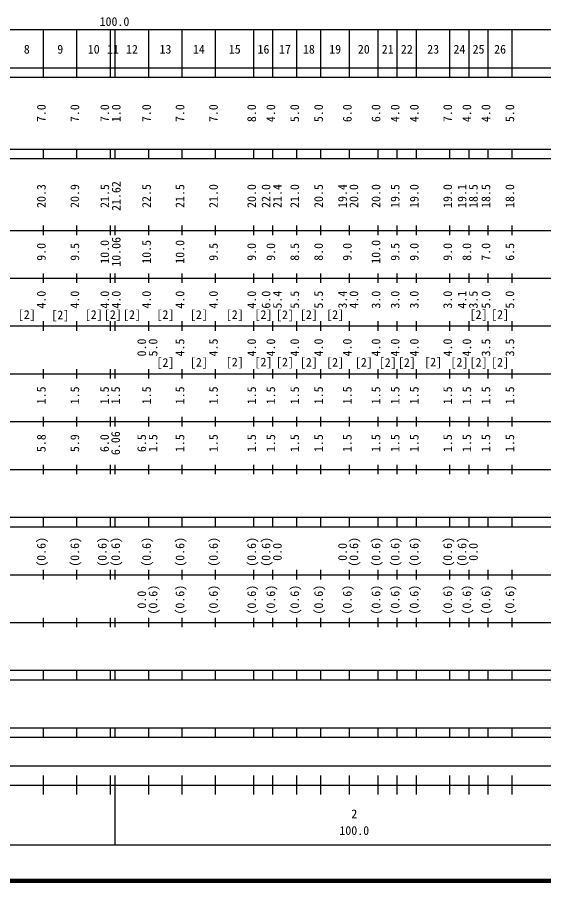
# Model space of a CAD drawing. Units: millimetres on the paper, enlarged 1000 times. Extents: x 40000 to 680000, y 20000 to 380000.
# Drawn here: x 147507 to 257632, y 20000 to 200555 of the extents above; entities that cross this region are included whole.
import ezdxf
from ezdxf.enums import TextEntityAlignment as Align

# ---------------------------------------------------------------- set-up
doc = ezdxf.new("R2010")
doc.units = ezdxf.units.MM
doc.header["$LTSCALE"] = 1000
doc.layers.add('M-TTL', color=2, linetype='Continuous', lineweight=140)
doc.layers.add('M-TTL-BAND', color=7, linetype='Continuous', lineweight=25)
doc.styles.add('ＭＳ ゴシック', font='')
doc.styles.get('ＭＳ ゴシック').set_extended_font_data('MS Gothic')

msp = doc.modelspace()

# ---------------------------------------------------------------- linework, layer by layer
at = {"layer": 'M-TTL'}
msp.add_line((40000, 20000), (680000, 20000), dxfattribs=at)
at = {"layer": 'M-TTL-BAND'}
for p, q in [((68000, 198000), (579000, 198000)), ((153000, 188000), (153000, 198000)), ((160000, 188000), (160000, 198000)), ((167000, 188000), (167000, 198000)), ((168000, 188000), (168000, 198000)), ((175000, 188000), (175000, 198000)), ((182000, 188000), (182000, 198000)), ((189000, 188000), (189000, 198000)), ((197000, 188000), (197000, 198000)), ((201000, 188000), (201000, 198000)), ((206000, 188000), (206000, 198000)), ((211000, 188000), (211000, 198000)), ((217000, 188000), (217000, 198000)), ((223000, 188000), (223000, 198000)), ((227000, 188000), (227000, 198000)), ((231000, 188000), (231000, 198000)), ((238000, 188000), (238000, 198000)), ((242000, 188000), (242000, 198000)), ((246000, 188000), (246000, 198000)), ((251000, 188000), (251000, 198000)), ((40000, 190000), (579000, 190000)), ((40000, 188000), (579000, 188000)), ((40000, 173000), (579000, 173000)), ((153000, 171000), (153000, 173000)), ((160000, 171000), (160000, 173000)), ((167000, 171000), (167000, 173000)), ((168000, 171000), (168000, 173000)), ((175000, 171000), (175000, 173000)), ((182000, 171000), (182000, 173000)), ((189000, 171000), (189000, 173000)), ((197000, 171000), (197000, 173000)), ((201000, 171000), (201000, 173000)), ((206000, 171000), (206000, 173000)), ((211000, 171000), (211000, 173000)), ((217000, 171000), (217000, 173000)), ((223000, 171000), (223000, 173000)), ((227000, 171000), (227000, 173000)), ((231000, 171000), (231000, 173000)), ((238000, 171000), (238000, 173000)), ((242000, 171000), (242000, 173000)), ((246000, 171000), (246000, 173000)), ((251000, 171000), (251000, 173000)), ((40000, 171000), (579000, 171000)), ((40000, 156000), (579000, 156000)), ((153000, 155000), (153000, 157000)), ((160000, 155000), (160000, 157000)), ((167000, 155000), (167000, 157000)), ((168000, 155000), (168000, 157000)), ((175000, 155000), (175000, 157000)), ((182000, 155000), (182000, 157000)), ((189000, 155000), (189000, 157000)), ((197000, 155000), (197000, 157000)), ((201000, 155000), (201000, 157000)), ((206000, 155000), (206000, 157000)), ((211000, 155000), (211000, 157000)), ((217000, 155000), (217000, 157000)), ((223000, 155000), (223000, 157000)), ((227000, 155000), (227000, 157000)), ((231000, 155000), (231000, 157000)), ((238000, 155000), (238000, 157000)), ((242000, 155000), (242000, 157000)), ((246000, 155000), (246000, 157000)), ((251000, 155000), (251000, 157000)), ((153000, 145000), (153000, 147000)), ((160000, 145000), (160000, 147000)), ((167000, 145000), (167000, 147000)), ((168000, 145000), (168000, 147000)), ((175000, 145000), (175000, 147000)), ((182000, 145000), (182000, 147000)), ((189000, 145000), (189000, 147000)), ((197000, 145000), (197000, 147000)), ((201000, 145000), (201000, 147000)), ((206000, 145000), (206000, 147000)), ((211000, 145000), (211000, 147000)), ((217000, 145000), (217000, 147000)), ((223000, 145000), (223000, 147000)), ((227000, 145000), (227000, 147000)), ((231000, 145000), (231000, 147000)), ((238000, 145000), (238000, 147000)), ((242000, 145000), (242000, 147000)), ((246000, 145000), (246000, 147000)), ((251000, 145000), (251000, 147000)), ((46000, 146000), (579000, 146000)), ((52000, 136000), (579000, 136000)), ((153000, 135000), (153000, 137000)), ((160000, 135000), (160000, 137000)), ((167000, 135000), (167000, 137000)), ((168000, 135000), (168000, 137000)), ((175000, 135000), (175000, 137000)), ((182000, 135000), (182000, 137000)), ((189000, 135000), (189000, 137000)), ((197000, 135000), (197000, 137000)), ((201000, 135000), (201000, 137000)), ((206000, 135000), (206000, 137000)), ((211000, 135000), (211000, 137000)), ((217000, 135000), (217000, 137000)), ((223000, 135000), (223000, 137000)), ((227000, 135000), (227000, 137000)), ((231000, 135000), (231000, 137000)), ((238000, 135000), (238000, 137000)), ((242000, 135000), (242000, 137000)), ((246000, 135000), (246000, 137000)), ((251000, 135000), (251000, 137000)), ((153000, 125000), (153000, 127000)), ((160000, 125000), (160000, 127000)), ((167000, 125000), (167000, 127000)), ((168000, 125000), (168000, 127000)), ((175000, 125000), (175000, 127000)), ((182000, 125000), (182000, 127000)), ((189000, 125000), (189000, 127000)), ((197000, 125000), (197000, 127000)), ((201000, 125000), (201000, 127000)), ((206000, 125000), (206000, 127000)), ((211000, 125000), (211000, 127000)), ((217000, 125000), (217000, 127000)), ((223000, 125000), (223000, 127000)), ((227000, 125000), (227000, 127000)), ((231000, 125000), (231000, 127000)), ((238000, 125000), (238000, 127000)), ((242000, 125000), (242000, 127000)), ((246000, 125000), (246000, 127000)), ((251000, 125000), (251000, 127000)), ((46000, 126000), (579000, 126000)), ((52000, 116000), (579000, 116000)), ((153000, 115000), (153000, 117000)), ((160000, 115000), (160000, 117000)), ((167000, 115000), (167000, 117000)), ((168000, 115000), (168000, 117000)), ((175000, 115000), (175000, 117000)), ((182000, 115000), (182000, 117000)), ((189000, 115000), (189000, 117000)), ((197000, 115000), (197000, 117000)), ((201000, 115000), (201000, 117000)), ((206000, 115000), (206000, 117000)), ((211000, 115000), (211000, 117000)), ((217000, 115000), (217000, 117000)), ((223000, 115000), (223000, 117000)), ((227000, 115000), (227000, 117000)), ((231000, 115000), (231000, 117000)), ((238000, 115000), (238000, 117000)), ((242000, 115000), (242000, 117000)), ((246000, 115000), (246000, 117000)), ((251000, 115000), (251000, 117000)), ((153000, 105000), (153000, 107000)), ((160000, 105000), (160000, 107000)), ((167000, 105000), (167000, 107000)), ((168000, 105000), (168000, 107000)), ((175000, 105000), (175000, 107000)), ((182000, 105000), (182000, 107000)), ((189000, 105000), (189000, 107000)), ((197000, 105000), (197000, 107000)), ((201000, 105000), (201000, 107000)), ((206000, 105000), (206000, 107000)), ((211000, 105000), (211000, 107000)), ((217000, 105000), (217000, 107000)), ((223000, 105000), (223000, 107000)), ((227000, 105000), (227000, 107000)), ((231000, 105000), (231000, 107000)), ((238000, 105000), (238000, 107000)), ((242000, 105000), (242000, 107000)), ((246000, 105000), (246000, 107000)), ((251000, 105000), (251000, 107000)), ((46000, 106000), (579000, 106000)), ((40000, 96000), (579000, 96000)), ((153000, 94000), (153000, 96000)), ((160000, 94000), (160000, 96000)), ((167000, 94000), (167000, 96000)), ((168000, 94000), (168000, 96000)), ((175000, 94000), (175000, 96000)), ((182000, 94000), (182000, 96000)), ((189000, 94000), (189000, 96000)), ((197000, 94000), (197000, 96000)), ((201000, 94000), (201000, 96000)), ((206000, 94000), (206000, 96000)), ((211000, 94000), (211000, 96000)), ((217000, 94000), (217000, 96000)), ((223000, 94000), (223000, 96000)), ((227000, 94000), (227000, 96000)), ((231000, 94000), (231000, 96000)), ((238000, 94000), (238000, 96000)), ((242000, 94000), (242000, 96000)), ((246000, 94000), (246000, 96000)), ((251000, 94000), (251000, 96000)), ((40000, 94000), (579000, 94000)), ((153000, 83000), (153000, 85000)), ((160000, 83000), (160000, 85000)), ((167000, 83000), (167000, 85000)), ((168000, 83000), (168000, 85000)), ((175000, 83000), (175000, 85000)), ((182000, 83000), (182000, 85000)), ((189000, 83000), (189000, 85000)), ((197000, 83000), (197000, 85000)), ((201000, 83000), (201000, 85000)), ((206000, 83000), (206000, 85000)), ((211000, 83000), (211000, 85000)), ((217000, 83000), (217000, 85000)), ((223000, 83000), (223000, 85000)), ((227000, 83000), (227000, 85000)), ((231000, 83000), (231000, 85000)), ((238000, 83000), (238000, 85000)), ((242000, 83000), (242000, 85000)), ((246000, 83000), (246000, 85000)), ((251000, 83000), (251000, 85000)), ((49000, 84000), (579000, 84000)), ((153000, 73000), (153000, 75000)), ((160000, 73000), (160000, 75000)), ((167000, 73000), (167000, 75000)), ((168000, 73000), (168000, 75000)), ((175000, 73000), (175000, 75000)), ((182000, 73000), (182000, 75000)), ((189000, 73000), (189000, 75000)), ((197000, 73000), (197000, 75000)), ((201000, 73000), (201000, 75000)), ((206000, 73000), (206000, 75000)), ((211000, 73000), (211000, 75000)), ((217000, 73000), (217000, 75000)), ((223000, 73000), (223000, 75000)), ((227000, 73000), (227000, 75000)), ((231000, 73000), (231000, 75000)), ((238000, 73000), (238000, 75000)), ((242000, 73000), (242000, 75000)), ((246000, 73000), (246000, 75000)), ((251000, 73000), (251000, 75000)), ((40000, 74000), (579000, 74000)), ((40000, 64000), (579000, 64000)), ((153000, 62000), (153000, 64000)), ((160000, 62000), (160000, 64000)), ((167000, 62000), (167000, 64000)), ((168000, 62000), (168000, 64000)), ((175000, 62000), (175000, 64000)), ((182000, 62000), (182000, 64000)), ((189000, 62000), (189000, 64000)), ((197000, 62000), (197000, 64000)), ((201000, 62000), (201000, 64000)), ((206000, 62000), (206000, 64000)), ((211000, 62000), (211000, 64000)), ((217000, 62000), (217000, 64000)), ((223000, 62000), (223000, 64000)), ((227000, 62000), (227000, 64000)), ((231000, 62000), (231000, 64000)), ((238000, 62000), (238000, 64000)), ((242000, 62000), (242000, 64000)), ((246000, 62000), (246000, 64000)), ((251000, 62000), (251000, 64000)), ((40000, 62000), (579000, 62000)), ((40000, 52000), (579000, 52000)), ((153000, 50000), (153000, 52000)), ((160000, 50000), (160000, 52000)), ((167000, 50000), (167000, 52000)), ((168000, 50000), (168000, 52000)), ((175000, 50000), (175000, 52000)), ((182000, 50000), (182000, 52000)), ((189000, 50000), (189000, 52000)), ((197000, 50000), (197000, 52000)), ((201000, 50000), (201000, 52000)), ((206000, 50000), (206000, 52000)), ((211000, 50000), (211000, 52000)), ((217000, 50000), (217000, 52000)), ((223000, 50000), (223000, 52000)), ((227000, 50000), (227000, 52000)), ((231000, 50000), (231000, 52000)), ((238000, 50000), (238000, 52000)), ((242000, 50000), (242000, 52000)), ((246000, 50000), (246000, 52000)), ((251000, 50000), (251000, 52000)), ((40000, 50000), (579000, 50000)), ((71000, 44000), (565000, 44000)), ((153000, 38000), (153000, 42000)), ((160000, 38000), (160000, 42000)), ((167000, 38000), (167000, 42000)), ((168000, 27500), (168000, 42000)), ((175000, 38000), (175000, 42000)), ((182000, 38000), (182000, 42000)), ((189000, 38000), (189000, 42000)), ((197000, 38000), (197000, 42000)), ((201000, 38000), (201000, 42000)), ((206000, 38000), (206000, 42000)), ((211000, 38000), (211000, 42000)), ((217000, 38000), (217000, 42000)), ((223000, 38000), (223000, 42000)), ((227000, 38000), (227000, 42000)), ((231000, 38000), (231000, 42000)), ((238000, 38000), (238000, 42000)), ((242000, 38000), (242000, 42000)), ((246000, 38000), (246000, 42000)), ((251000, 38000), (251000, 42000)), ((40000, 40000), (579000, 40000)), ((68000, 27500), (579000, 27500))]:
    msp.add_line(p, q, dxfattribs=at)

# ---------------------------------------------------------------- texts
at = {"layer": 'M-TTL-BAND', "style": 'ＭＳ ゴシック'}
for s, p in [('100.0', (167844, 198195)), ('8', (149500, 192405)), ('9', (156500, 192405)), ('10', (163500, 192405)), ('11', (167500, 192405)), ('12', (171500, 192405)), ('13', (178500, 192405)), ('14', (185500, 192405)), ('15', (193000, 192405)), ('16', (199000, 192405)), ('17', (203500, 192405)), ('18', (208500, 192405)), ('19', (214000, 192405)), ('20', (220000, 192405)), ('21', (225000, 192405)), ('22', (229000, 192405)), ('23', (234500, 192405)), ('24', (240000, 192405)), ('25', (244000, 192405)), ('26', (248500, 192405)), ('[2]', (149500, 136923)), ('[2]', (156500, 136840)), ('[2]', (163500, 136923)), ('[2]', (167500, 136923)), ('[2]', (171500, 136923)), ('[2]', (178500, 136923)), ('[2]', (185500, 136923)), ('[2]', (193000, 136923)), ('[2]', (199000, 136923)), ('[2]', (203500, 136881)), ('[2]', (208500, 136923)), ('[2]', (214000, 136923)), ('[2]', (244000, 136925)), ('[2]', (248500, 136951)), ('[2]', (178500, 126894)), ('[2]', (185500, 126946)), ('[2]', (193000, 126997)), ('[2]', (199000, 126997)), ('[2]', (203500, 126997)), ('[2]', (208500, 126946)), ('[2]', (214000, 126946)), ('[2]', (220000, 126946)), ('[2]', (225000, 126894)), ('[2]', (229000, 126894)), ('[2]', (234500, 126997)), ('[2]', (240000, 126946)), ('[2]', (244000, 126946)), ('[2]', (248500, 126946)), ('2', (218000, 32523)), ('100.0', (218000, 29033))]:
    msp.add_text(s, height=1833, dxfattribs=at).set_placement(p, align=Align.BOTTOM_CENTER)
for s, p in [('7.0', (154000, 180500)), ('7.0', (161000, 180500)), ('7.0', (167264, 180500)), ('1.0', (169662, 180500)), ('7.0', (176000, 180500)), ('7.0', (183000, 180500)), ('7.0', (190000, 180500)), ('8.0', (198000, 180500)), ('4.0', (202000, 180500)), ('5.0', (207000, 180500)), ('5.0', (212000, 180500)), ('6.0', (218000, 180500)), ('6.0', (224000, 180500)), ('4.0', (228000, 180500)), ('4.0', (232000, 180500)), ('7.0', (239000, 180500)), ('4.0', (243000, 180500)), ('4.0', (247000, 180500)), ('5.0', (252000, 180500)), ('21.62', (169662, 163174)), ('20.3', (154000, 163174)), ('20.9', (161000, 163174)), ('21.5', (167264, 163174)), ('22.5', (176000, 163174)), ('21.5', (183000, 163174)), ('21.0', (190000, 163174)), ('20.0', (198000, 163174)), ('22.0', (201000, 163174)), ('21.4', (203370, 163174)), ('21.0', (207000, 163174)), ('20.5', (212000, 163174)), ('19.4', (217000, 163174)), ('20.0', (219370, 163174)), ('20.0', (224000, 163174)), ('19.5', (228000, 163174)), ('19.0', (232000, 163174)), ('19.0', (239000, 163174)), ('19.1', (242000, 163174)), ('18.5', (244370, 163174)), ('18.5', (247000, 163174)), ('18.0', (252000, 163174)), ('10.0', (167264, 151500)), ('10.06', (169662, 151500)), ('10.5', (176000, 151500)), ('10.0', (183000, 151500)), ('10.0', (224000, 151500)), ('9.0', (154000, 151500)), ('9.5', (161000, 151500)), ('9.5', (190000, 151500)), ('9.0', (198000, 151500)), ('9.0', (202000, 151500)), ('8.5', (207000, 151500)), ('8.0', (212000, 151500)), ('9.0', (218000, 151500)), ('9.5', (228000, 151500)), ('9.0', (232000, 151500)), ('9.0', (239000, 151500)), ('8.0', (243000, 151500)), ('7.0', (247000, 151500)), ('6.5', (252000, 151500)), ('4.0', (154000, 141500)), ('4.0', (161000, 141500)), ('4.0', (167264, 141500)), ('4.0', (169662, 141500)), ('4.0', (176000, 141500)), ('4.0', (183000, 141500)), ('4.0', (190000, 141500)), ('4.0', (198000, 141500)), ('6.0', (201000, 141500)), ('5.4', (203370, 141500)), ('5.5', (207000, 141500)), ('5.5', (212000, 141500)), ('3.4', (217000, 141500)), ('4.0', (219370, 141500)), ('3.0', (224000, 141500)), ('3.0', (228000, 141500)), ('3.0', (232000, 141500)), ('3.0', (239000, 141500)), ('4.1', (242000, 141500)), ('3.5', (244370, 141500)), ('5.0', (247000, 141500)), ('5.0', (252000, 141500)), ('0.0', (175000, 131500)), ('5.0', (177370, 131500)), ('4.5', (183000, 131500)), ('4.5', (190000, 131500)), ('4.0', (198000, 131500)), ('4.0', (202000, 131500)), ('4.0', (207000, 131500)), ('4.0', (212000, 131500)), ('4.0', (218000, 131500)), ('4.0', (224000, 131500)), ('4.0', (228000, 131500)), ('4.0', (232000, 131500)), ('4.0', (239000, 131500)), ('4.0', (243000, 131500)), ('3.5', (247000, 131500)), ('3.5', (252000, 131500)), ('1.5', (154000, 121500)), ('1.5', (161000, 121500)), ('1.5', (167216, 121500)), ('1.5', (169538, 121500)), ('1.5', (176000, 121500)), ('1.5', (183000, 121500)), ('1.5', (190000, 121500)), ('1.5', (198000, 121500)), ('1.5', (202000, 121500)), ('1.5', (207000, 121500)), ('1.5', (212000, 121500)), ('1.5', (218000, 121500)), ('1.5', (224000, 121500)), ('1.5', (228000, 121500)), ('1.5', (232000, 121500)), ('1.5', (239000, 121500)), ('1.5', (243000, 121500)), ('1.5', (247000, 121500)), ('1.5', (252000, 121500)), ('6.06', (169538, 111500)), ('5.8', (154000, 111500)), ('5.9', (161000, 111500)), ('6.0', (167216, 111500)), ('6.5', (175000, 111500)), ('1.5', (177370, 111500)), ('1.5', (183000, 111500)), ('1.5', (190000, 111500)), ('1.5', (198000, 111500)), ('1.5', (202000, 111500)), ('1.5', (207000, 111500)), ('1.5', (212000, 111500)), ('1.5', (218000, 111500)), ('1.5', (224000, 111500)), ('1.5', (228000, 111500)), ('1.5', (232000, 111500)), ('1.5', (239000, 111500)), ('1.5', (243000, 111500)), ('1.5', (247000, 111500)), ('1.5', (252000, 111500)), ('(0.6)', (154000, 88764)), ('(0.6)', (161000, 88764)), ('(0.6)', (166752, 88764)), ('(0.6)', (169538, 88764)), ('(0.6)', (176000, 88764)), ('(0.6)', (183000, 88764)), ('(0.6)', (190000, 88764)), ('(0.6)', (198000, 88764)), ('(0.6)', (201000, 88764)), ('0.0', (203370, 88764)), ('0.0', (217000, 88764)), ('(0.6)', (219370, 88764)), ('(0.6)', (224000, 88764)), ('(0.6)', (228000, 88764)), ('(0.6)', (232000, 88764)), ('(0.6)', (239000, 88764)), ('(0.6)', (242000, 88764)), ('0.0', (244370, 88764)), ('(0.6)', (177370, 78764)), ('(0.6)', (183000, 78764)), ('(0.6)', (190000, 78764)), ('(0.6)', (198000, 78764)), ('(0.6)', (202000, 78764)), ('(0.6)', (207000, 78764)), ('(0.6)', (212000, 78764)), ('(0.6)', (218000, 78764)), ('(0.6)', (224000, 78764)), ('(0.6)', (228000, 78764)), ('(0.6)', (232000, 78764)), ('(0.6)', (239000, 78764)), ('(0.6)', (243000, 78764)), ('(0.6)', (247000, 78764)), ('(0.6)', (252000, 78764)), ('0.0', (175000, 78764))]:
    msp.add_text(s, height=1833, rotation=90, dxfattribs=at).set_placement(p, align=Align.BOTTOM_CENTER)

doc.saveas('drawing.dxf')
